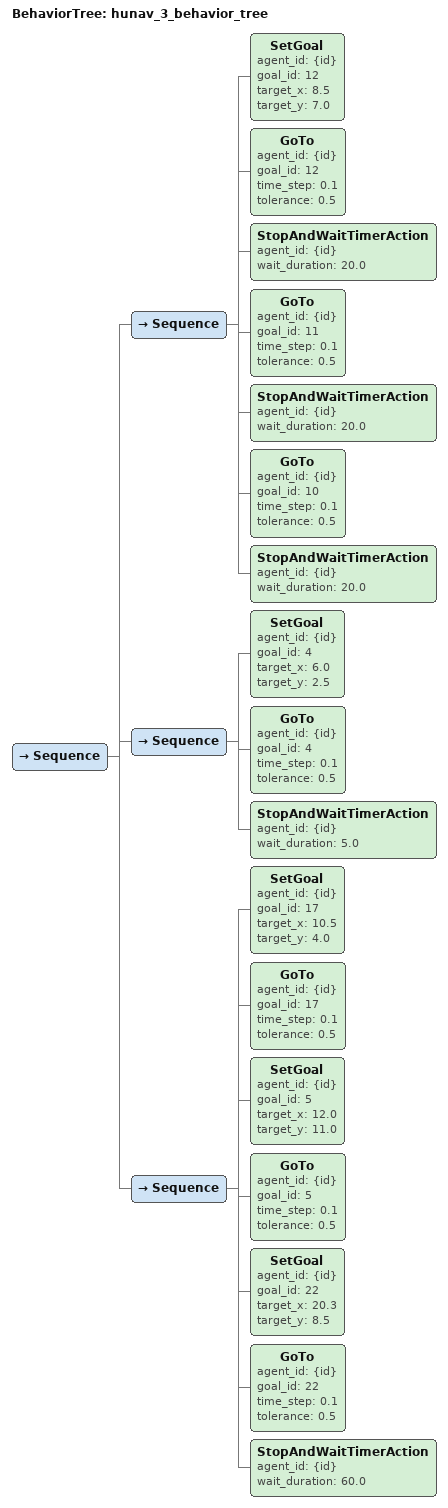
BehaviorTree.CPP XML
<?xml version='1.0' encoding='UTF-8'?>
<root main_tree_to_execute="hunav_3_behavior_tree" BTCPP_format="4">
    <include ros_pkg="arena_simulation_setup" path="configs/hunav/behavior_trees/BTRegularNav.xml" />
    <BehaviorTree ID="hunav_3_behavior_tree">
        <Sequence>
            <Sequence>
                <SetGoal agent_id="{id}" goal_id="12" target_x="8.5" target_y="7.0" />
                <GoTo agent_id="{id}" goal_id="12" time_step="0.1" tolerance="0.5" />
                <StopAndWaitTimerAction agent_id="{id}" wait_duration="20.0" />
                <GoTo agent_id="{id}" goal_id="11" time_step="0.1" tolerance="0.5" />
                <StopAndWaitTimerAction agent_id="{id}" wait_duration="20.0" />
                <GoTo agent_id="{id}" goal_id="10" time_step="0.1" tolerance="0.5" />
                <StopAndWaitTimerAction agent_id="{id}" wait_duration="20.0" />
            </Sequence>
            <Sequence>
                <SetGoal agent_id="{id}" goal_id="4" target_x="6.0" target_y="2.5" />
                <GoTo agent_id="{id}" goal_id="4" time_step="0.1" tolerance="0.5" />
                <StopAndWaitTimerAction agent_id="{id}" wait_duration="5.0" />
            </Sequence>
            <Sequence>
                <SetGoal agent_id="{id}" goal_id="17" target_x="10.5" target_y="4.0" />
                <GoTo agent_id="{id}" goal_id="17" time_step="0.1" tolerance="0.5" />
                <SetGoal agent_id="{id}" goal_id="5" target_x="12.0" target_y="11.0" />
                <GoTo agent_id="{id}" goal_id="5" time_step="0.1" tolerance="0.5" />
                <SetGoal agent_id="{id}" goal_id="22" target_x="20.3" target_y="8.5" />
                <GoTo agent_id="{id}" goal_id="22" time_step="0.1" tolerance="0.5" />
                <StopAndWaitTimerAction agent_id="{id}" wait_duration="60.0" />
            </Sequence>
        </Sequence>
    </BehaviorTree>
</root>
